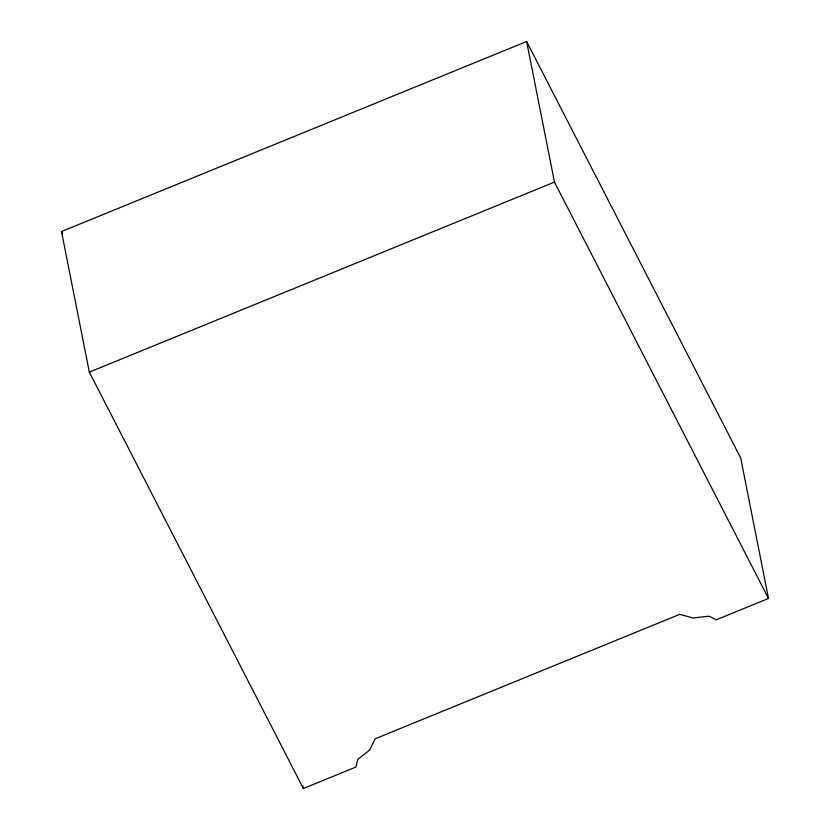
<?xml version="1.0" encoding="UTF-8"?>
<svg xmlns="http://www.w3.org/2000/svg" width="830" height="830" viewBox="0 0 830 830"><rect width="100%" height="100%" fill="white"/><g stroke="black" fill="none" stroke-linecap="round" stroke-linejoin="round"><path stroke-width="1.25" d="M61.503 231.539L526.625 41.5L740.661 457.87L768.497 598.461L716.332 619.771L709.059 616.182L693.112 617.956L679.739 614.345L375.233 738.762L369.568 750.144L357.813 759.367L355.946 767.024L303.375 788.5L89.339 372.131L61.503 231.539L62.696 233.842M89.339 372.131L554.471 182.092L526.625 41.5M554.471 182.092L768.497 598.461M302.867 785.969L303.375 788.5"/></g></svg>
